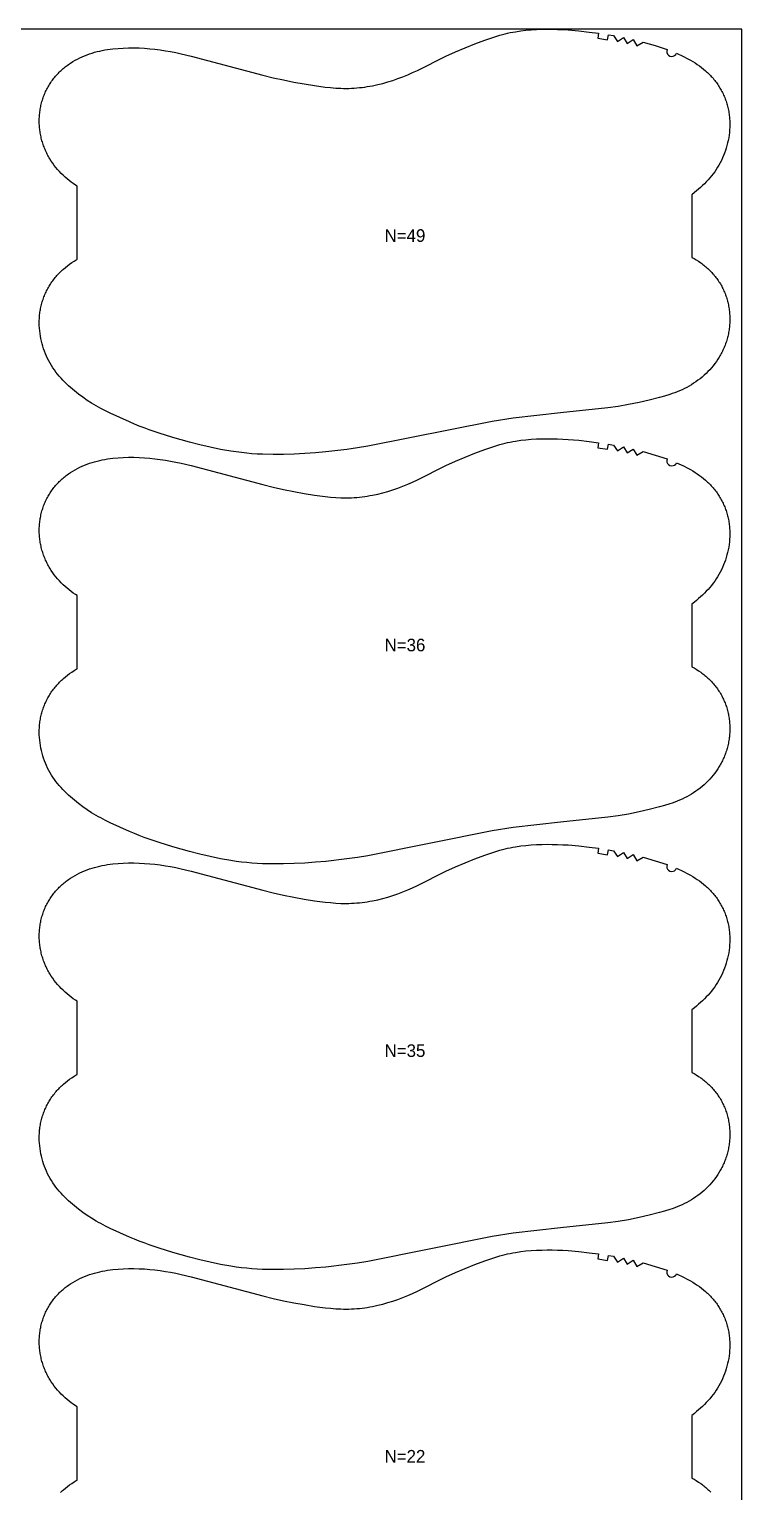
# Model space of a CAD drawing. Header units: inches. Extents: x 0 to 1960, y -78 to 1069.
# Drawn here: x 1678 to 1960, y 490 to 1069 of the extents above; entities that cross this region are included whole.
import ezdxf

# ---------------------------------------------------------------- set-up
doc = ezdxf.new("R2010")
doc.units = ezdxf.units.IN

msp = doc.modelspace()

# ---------------------------------------------------------------- linework, layer by layer
at = {"layer": '1'}
for points in [[(0, -77.8574), (1959.7864, -77.8574), (1959.7864, 1068.9969), (0, 1068.9969), (0, -77.8574)], [(1933.9397, 1059.4924), (1936.7459, 1058.19), (1938.122, 1057.4821), (1939.4776, 1056.7338), (1940.3824, 1056.2033), (1941.275, 1055.652), (1942.1533, 1055.0789), (1943.0151, 1054.4827), (1943.8585, 1053.862), (1944.6814, 1053.2158), (1945.4817, 1052.5427), (1945.8727, 1052.1957), (1946.2573, 1051.8415), (1946.6353, 1051.4801), (1947.0064, 1051.1115), (1947.3706, 1050.7359), (1947.7278, 1050.3533), (1948.0778, 1049.9641), (1948.4206, 1049.5683), (1948.7559, 1049.1661), (1949.0837, 1048.7577), (1949.4039, 1048.3431), (1949.7163, 1047.9226), (1950.0208, 1047.4963), (1950.3173, 1047.0643), (1950.6056, 1046.6269), (1950.8858, 1046.1841), (1951.1575, 1045.7361), (1951.4208, 1045.283), (1951.6754, 1044.8251), (1951.9213, 1044.3625), (1952.1585, 1043.8953), (1952.3869, 1043.4238), (1952.6063, 1042.9481), (1952.8167, 1042.4684), (1953.018, 1041.9848), (1953.2102, 1041.4976), (1953.3932, 1041.0068), (1953.5668, 1040.5128), (1953.731, 1040.0156), (1953.8858, 1039.5155), (1954.0311, 1039.0125), (1954.1667, 1038.5069), (1954.2926, 1037.9989), (1954.4088, 1037.4887), (1954.5151, 1036.9763), (1954.6116, 1036.462), (1954.6985, 1035.9459), (1954.7757, 1035.4283), (1954.8433, 1034.9093), (1954.9014, 1034.3891), (1954.9502, 1033.8678), (1954.9895, 1033.3457), (1955.0196, 1032.8229), (1955.0405, 1032.2996), (1955.055, 1031.2521), (1955.0335, 1030.2047), (1954.9766, 1029.1587), (1954.885, 1028.1155), (1954.759, 1027.0761), (1954.5994, 1026.0414), (1954.4066, 1025.0122), (1954.1811, 1023.9894), (1953.9236, 1022.974), (1953.6346, 1021.9668), (1953.3145, 1020.9686), (1952.964, 1019.9805), (1952.583, 1019.0037), (1952.1716, 1018.0396), (1951.73, 1017.0893), (1951.2581, 1016.1542), (1950.7559, 1015.2357), (1950.2235, 1014.335), (1949.661, 1013.4535), (1949.0687, 1012.5921), (1948.4482, 1011.7507), (1947.8015, 1010.9286), (1947.1304, 1010.1254), (1946.4369, 1009.3404), (1945.7229, 1008.5733), (1944.9904, 1007.8234), (1944.2412, 1007.0902), (1943.4772, 1006.3731), (1942.6991, 1005.6717), (1941.9078, 1004.9856), (1941.1041, 1004.3141), (1940.055, 1003.483), (1940.055, 978.6657), (1940.877, 978.2193), (1941.7806, 977.6888), (1942.6656, 977.128), (1943.5306, 976.537), (1943.9551, 976.2302), (1944.3741, 975.916), (1944.7873, 975.5943), (1945.1945, 975.2652), (1945.5956, 974.9287), (1945.9904, 974.5848), (1946.3786, 974.2336), (1946.7601, 973.8751), (1947.1347, 973.5092), (1947.5023, 973.1362), (1947.8626, 972.7562), (1948.2156, 972.3694), (1948.5611, 971.9758), (1948.899, 971.5756), (1949.2291, 971.1689), (1949.5512, 970.756), (1949.8652, 970.3369), (1950.1709, 969.9118), (1950.4683, 969.4808), (1950.7572, 969.0441), (1951.0373, 968.6019), (1951.3086, 968.1542), (1951.5709, 967.7011), (1951.8241, 967.243), (1952.068, 966.7798), (1952.3026, 966.3119), (1952.5278, 965.8393), (1952.7436, 965.3624), (1952.95, 964.8812), (1953.147, 964.396), (1953.3344, 963.9071), (1953.5123, 963.4146), (1953.6806, 962.9187), (1953.8393, 962.4196), (1953.9884, 961.9175), (1954.1278, 961.4127), (1954.2575, 960.9052), (1954.3774, 960.3954), (1954.4876, 959.8835), (1954.5879, 959.3696), (1954.6784, 958.8539), (1954.759, 958.3366), (1954.8299, 957.8179), (1954.891, 957.298), (1954.9424, 956.777), (1954.9841, 956.2551), (1955.0162, 955.7325), (1955.0387, 955.2093), (1955.0516, 954.6858), (1955.055, 954.1621), (1955.0489, 953.6383), (1955.0333, 953.1148), (1955.0083, 952.5915), (1954.9739, 952.0687), (1954.9301, 951.5467), (1954.877, 951.0254), (1954.8147, 950.5052), (1954.743, 949.9862), (1954.6622, 949.4686), (1954.572, 948.9525), (1954.4727, 948.4382), (1954.3641, 947.9258), (1954.2464, 947.4154), (1954.1195, 946.9074), (1953.9834, 946.4017), (1953.8382, 945.8987), (1953.6838, 945.3985), (1953.5203, 944.9012), (1953.3478, 944.4071), (1953.1661, 943.9163), (1952.9754, 943.429), (1952.7756, 942.9454), (1952.5668, 942.4656), (1952.3491, 941.9897), (1952.1227, 941.518), (1951.8878, 941.0503), (1951.6443, 940.5869), (1951.3927, 940.1279), (1951.1329, 939.6733), (1950.8651, 939.2232), (1950.3063, 938.3371), (1949.7175, 937.4703), (1949.0998, 936.6237), (1948.4547, 935.7979), (1947.7831, 934.9938), (1947.086, 934.212), (1946.3643, 933.453), (1945.6189, 932.7173), (1944.8507, 932.0057), (1944.0604, 931.3185), (1943.2489, 930.6565), (1942.4172, 930.0201), (1941.5661, 929.4099), (1940.6966, 928.8259), (1939.8099, 928.2683), (1938.9071, 927.7371), (1937.9892, 927.2323), (1937.0573, 926.7541), (1936.1125, 926.3024), (1935.1559, 925.8773), (1934.1887, 925.4785), (1933.2118, 925.1038), (1932.2266, 924.7509), (1931.2341, 924.4171), (1929.2321, 923.7972), (1927.2152, 923.2242), (1923.1607, 922.1664), (1919.0809, 921.2202), (1914.9744, 920.3908), (1910.8441, 919.6895), (1906.6947, 919.1182), (1887.9483, 917.1288), (1869.2128, 915.0388), (1860.9426, 913.6975), (1811.6347, 903.905), (1807.4989, 903.2389), (1803.3509, 902.6493), (1795.0311, 901.6596), (1790.8584, 901.2883), (1786.6788, 901.0025), (1782.4947, 900.7973), (1778.3071, 900.6736), (1774.1174, 900.64), (1769.9293, 900.7285), (1767.8373, 900.8297), (1765.7477, 900.9719), (1763.6614, 901.1561), (1761.5795, 901.3832), (1759.5025, 901.6535), (1757.4311, 901.9643), (1753.3053, 902.6934), (1749.2035, 903.5445), (1745.1241, 904.4974), (1741.0658, 905.5369), (1734.4491, 907.4251), (1729.0251, 909.1337), (1725.0522, 910.4671), (1723.0807, 911.174), (1721.1243, 911.9194), (1719.1856, 912.7085), (1717.2607, 913.5325), (1709.615, 916.9698), (1707.7277, 917.8774), (1705.867, 918.8353), (1704.9493, 919.3382), (1704.0407, 919.8575), (1702.2503, 920.9428), (1700.4955, 922.0866), (1698.7762, 923.2841), (1697.093, 924.532), (1695.4509, 925.8329), (1694.6472, 926.5044), (1693.8559, 927.1906), (1693.0778, 927.8919), (1692.3138, 928.609), (1691.5646, 929.3422), (1690.8321, 930.0921), (1690.1181, 930.8592), (1689.4246, 931.6442), (1688.7535, 932.4474), (1688.1068, 933.2695), (1687.4863, 934.1109), (1686.894, 934.9723), (1686.3315, 935.8538), (1685.7991, 936.7545), (1685.2969, 937.673), (1684.825, 938.6081), (1684.3834, 939.5584), (1683.972, 940.5225), (1683.591, 941.4993), (1683.2405, 942.4874), (1682.9204, 943.4856), (1682.6314, 944.4928), (1682.3739, 945.5082), (1682.1484, 946.531), (1681.9556, 947.5602), (1681.796, 948.595), (1681.67, 949.6343), (1681.5784, 950.6775), (1681.5215, 951.7235), (1681.5, 952.7709), (1681.5145, 953.8184), (1681.5354, 954.3417), (1681.5655, 954.8645), (1681.6048, 955.3866), (1681.6536, 955.9079), (1681.7117, 956.4281), (1681.7793, 956.9471), (1681.8565, 957.4647), (1681.9434, 957.9808), (1682.0399, 958.4951), (1682.1462, 959.0075), (1682.2624, 959.5177), (1682.3883, 960.0258), (1682.5239, 960.5313), (1682.6692, 961.0343), (1682.8239, 961.5344), (1682.9882, 962.0316), (1683.1618, 962.5256), (1683.3448, 963.0164), (1683.537, 963.5036), (1683.7383, 963.9872), (1683.9487, 964.4669), (1684.1681, 964.9426), (1684.3965, 965.4141), (1684.6336, 965.8813), (1684.8796, 966.3439), (1685.1342, 966.8018), (1685.3975, 967.2549), (1685.6692, 967.7029), (1685.9493, 968.1457), (1686.2377, 968.5831), (1686.5342, 969.0151), (1686.8387, 969.4414), (1687.1511, 969.8619), (1687.4713, 970.2765), (1687.7991, 970.685), (1688.1344, 971.0871), (1688.4772, 971.4829), (1688.8272, 971.8722), (1689.1844, 972.2547), (1689.5486, 972.6303), (1689.9197, 972.9989), (1690.2977, 973.3603), (1690.6823, 973.7145), (1691.0733, 974.0615), (1691.8736, 974.7346), (1692.6965, 975.3808), (1693.5399, 976.0015), (1694.4017, 976.5977), (1695.28, 977.1708), (1696.1725, 977.7221), (1696.5, 977.9141), (1696.5, 1006.9036), (1695.8584, 1007.3071), (1694.9889, 1007.891), (1694.1378, 1008.5013), (1693.3061, 1009.1377), (1692.4946, 1009.7997), (1691.7043, 1010.4868), (1690.9361, 1011.1985), (1690.1906, 1011.9342), (1689.469, 1012.6932), (1688.7719, 1013.475), (1688.1003, 1014.2791), (1687.4552, 1015.1049), (1686.8375, 1015.9515), (1686.2487, 1016.8183), (1685.6899, 1017.7044), (1685.4221, 1018.1545), (1685.1623, 1018.6091), (1684.9107, 1019.0681), (1684.6672, 1019.5315), (1684.4323, 1019.9992), (1684.2058, 1020.4709), (1683.9882, 1020.9468), (1683.7794, 1021.4265), (1683.5796, 1021.9102), (1683.3889, 1022.3975), (1683.2072, 1022.8883), (1683.0347, 1023.3824), (1682.8712, 1023.8796), (1682.7168, 1024.3799), (1682.5716, 1024.8829), (1682.4355, 1025.3886), (1682.3086, 1025.8966), (1682.1909, 1026.407), (1682.0823, 1026.9194), (1681.983, 1027.4337), (1681.8928, 1027.9498), (1681.812, 1028.4674), (1681.7403, 1028.9864), (1681.678, 1029.5066), (1681.6249, 1030.0279), (1681.5811, 1030.5499), (1681.5467, 1031.0727), (1681.5217, 1031.5959), (1681.5061, 1032.1195), (1681.5, 1032.6433), (1681.5034, 1033.167), (1681.5163, 1033.6905), (1681.5388, 1034.2136), (1681.5709, 1034.7363), (1681.6126, 1035.2581), (1681.664, 1035.7791), (1681.7251, 1036.2991), (1681.796, 1036.8178), (1681.8766, 1037.3351), (1681.9671, 1037.8507), (1682.0674, 1038.3647), (1682.1776, 1038.8766), (1682.2975, 1039.3864), (1682.4272, 1039.8938), (1682.5666, 1040.3987), (1682.7157, 1040.9008), (1682.8744, 1041.3999), (1683.0427, 1041.8958), (1683.2206, 1042.3883), (1683.408, 1042.8772), (1683.605, 1043.3624), (1683.8114, 1043.8435), (1684.0272, 1044.3205), (1684.2524, 1044.7931), (1684.487, 1045.261), (1684.7309, 1045.7242), (1684.9841, 1046.1823), (1685.2464, 1046.6353), (1685.5177, 1047.0831), (1685.7978, 1047.5253), (1686.0867, 1047.962), (1686.384, 1048.393), (1686.6898, 1048.8181), (1687.0038, 1049.2372), (1687.3259, 1049.6501), (1687.656, 1050.0568), (1687.9939, 1050.4569), (1688.3394, 1050.8506), (1688.6924, 1051.2374), (1689.0527, 1051.6174), (1689.4203, 1051.9904), (1689.7949, 1052.3563), (1690.1764, 1052.7148), (1690.5646, 1053.066), (1690.9594, 1053.4099), (1691.3605, 1053.7464), (1691.7677, 1054.0755), (1692.1809, 1054.3972), (1692.5999, 1054.7114), (1693.0244, 1055.0181), (1693.8894, 1055.6092), (1694.7744, 1056.17), (1695.678, 1056.7005), (1696.5985, 1057.2004), (1697.5345, 1057.6697), (1698.4848, 1058.1087), (1699.4483, 1058.518), (1700.4239, 1058.898), (1701.4103, 1059.2493), (1702.4064, 1059.5724), (1703.4111, 1059.8676), (1704.4233, 1060.1357), (1705.4419, 1060.3771), (1706.466, 1060.593), (1707.4952, 1060.7849), (1708.5287, 1060.9539), (1709.5658, 1061.1014), (1710.606, 1061.2287), (1712.6925, 1061.4279), (1714.7837, 1061.5604), (1716.8772, 1061.6293), (1718.9714, 1061.6356), (1721.0648, 1061.5809), (1723.1557, 1061.467), (1725.2433, 1061.2978), (1727.3267, 1061.0781), (1729.4051, 1060.8124), (1731.4776, 1060.5045), (1733.5432, 1060.1543), (1735.6007, 1059.7611), (1737.6489, 1059.324), (1741.7182, 1058.3316), (1770.0628, 1050.8064), (1774.1364, 1049.8281), (1778.2269, 1048.9229), (1782.334, 1048.0968), (1786.4557, 1047.3472), (1790.5906, 1046.6773), (1794.7429, 1046.122), (1796.8269, 1045.9017), (1798.9154, 1045.7323), (1801.0068, 1045.6254), (1802.0532, 1045.599), (1803.0999, 1045.5925), (1804.1466, 1045.6071), (1805.1929, 1045.6428), (1806.2386, 1045.6992), (1807.2831, 1045.7759), (1808.326, 1045.8726), (1809.367, 1045.989), (1810.4057, 1046.1246), (1811.4416, 1046.2792), (1812.4745, 1046.4523), (1813.504, 1046.6435), (1815.5527, 1047.0778), (1817.5868, 1047.5781), (1819.6052, 1048.14), (1821.6067, 1048.7601), (1823.589, 1049.4382), (1825.5497, 1050.175), (1827.4865, 1050.9709), (1829.3982, 1051.8243), (1831.2896, 1052.7233), (1842.5331, 1058.3415), (1846.3468, 1060.0748), (1850.207, 1061.703), (1854.1029, 1063.2417), (1858.0326, 1064.6945), (1860.0109, 1065.3865), (1862.0009, 1066.0423), (1864.0056, 1066.6471), (1865.0144, 1066.9256), (1866.028, 1067.1858), (1867.0467, 1067.4261), (1868.0701, 1067.6468), (1869.0977, 1067.8483), (1870.1291, 1068.0312), (1872.2011, 1068.3434), (1874.2822, 1068.5877), (1876.3689, 1068.769), (1878.4596, 1068.8933), (1880.5529, 1068.9671), (1882.6475, 1068.9969), (1884.7424, 1068.988), (1886.8365, 1068.9413), (1888.9294, 1068.8564), (1891.0201, 1068.733), (1895.1937, 1068.3766), (1899.3567, 1067.9042), (1903.0279, 1067.4159), (1902.7469, 1065.4357), (1906.661, 1064.8402), (1906.9823, 1066.8142), (1908.9545, 1066.4821), (1910.5556, 1064.1611), (1912.8864, 1065.747), (1914.4225, 1063.3845), (1916.796, 1064.9025), (1918.2578, 1062.4941), (1920.6773, 1063.9374), (1925.4681, 1062.5097), (1930.2254, 1060.9743), (1930.0962, 1060.3678), (1930.1591, 1059.7509), (1930.4079, 1059.183), (1930.8187, 1058.7185), (1931.352, 1058.4023), (1931.9566, 1058.2646), (1932.5743, 1058.3187), (1933.1457, 1058.5594), (1933.6159, 1058.9636), (1933.9397, 1059.4924)], [(1933.9397, 897.4094), (1936.7459, 896.107), (1938.122, 895.3991), (1939.4776, 894.6508), (1940.3824, 894.1203), (1941.275, 893.569), (1942.1533, 892.9959), (1943.0151, 892.3997), (1943.8585, 891.779), (1944.6814, 891.1328), (1945.4817, 890.4597), (1945.8727, 890.1127), (1946.2573, 889.7585), (1946.6353, 889.3971), (1947.0064, 889.0285), (1947.3706, 888.6529), (1947.7278, 888.2703), (1948.0778, 887.8811), (1948.4206, 887.4853), (1948.7559, 887.0831), (1949.0837, 886.6747), (1949.4039, 886.2601), (1949.7163, 885.8396), (1950.0208, 885.4133), (1950.3173, 884.9813), (1950.6056, 884.5439), (1950.8858, 884.1011), (1951.1575, 883.6531), (1951.4208, 883.2), (1951.6754, 882.7421), (1951.9213, 882.2795), (1952.1585, 881.8123), (1952.3869, 881.3408), (1952.6063, 880.8651), (1952.8167, 880.3854), (1953.018, 879.9018), (1953.2102, 879.4146), (1953.3932, 878.9238), (1953.5668, 878.4298), (1953.731, 877.9326), (1953.8858, 877.4325), (1954.0311, 876.9295), (1954.1667, 876.4239), (1954.2926, 875.9159), (1954.4088, 875.4057), (1954.5151, 874.8933), (1954.6116, 874.379), (1954.6985, 873.8629), (1954.7757, 873.3453), (1954.8433, 872.8263), (1954.9014, 872.3061), (1954.9502, 871.7848), (1954.9895, 871.2627), (1955.0196, 870.7399), (1955.0405, 870.2166), (1955.055, 869.1691), (1955.0335, 868.1217), (1954.9766, 867.0757), (1954.885, 866.0325), (1954.759, 864.9931), (1954.5994, 863.9584), (1954.4066, 862.9292), (1954.1811, 861.9064), (1953.9236, 860.891), (1953.6346, 859.8838), (1953.3145, 858.8856), (1952.964, 857.8975), (1952.583, 856.9207), (1952.1716, 855.9566), (1951.73, 855.0063), (1951.2581, 854.0712), (1950.7559, 853.1527), (1950.2235, 852.252), (1949.661, 851.3705), (1949.0687, 850.5091), (1948.4482, 849.6677), (1947.8015, 848.8456), (1947.1304, 848.0424), (1946.4369, 847.2574), (1945.7229, 846.4903), (1944.9904, 845.7404), (1944.2412, 845.0072), (1943.4772, 844.2901), (1942.6991, 843.5887), (1941.9078, 842.9026), (1941.1041, 842.2311), (1940.055, 841.4), (1940.055, 816.5827), (1940.877, 816.1363), (1941.7806, 815.6058), (1942.6656, 815.045), (1943.5306, 814.454), (1943.9551, 814.1472), (1944.3741, 813.833), (1944.7873, 813.5113), (1945.1945, 813.1822), (1945.5956, 812.8457), (1945.9904, 812.5018), (1946.3786, 812.1506), (1946.7601, 811.7921), (1947.1347, 811.4262), (1947.5023, 811.0532), (1947.8626, 810.6732), (1948.2156, 810.2864), (1948.5611, 809.8928), (1948.899, 809.4926), (1949.2291, 809.0859), (1949.5512, 808.673), (1949.8652, 808.2539), (1950.1709, 807.8288), (1950.4683, 807.3978), (1950.7572, 806.9611), (1951.0373, 806.5189), (1951.3086, 806.0712), (1951.5709, 805.6181), (1951.8241, 805.16), (1952.068, 804.6968), (1952.3026, 804.2289), (1952.5278, 803.7563), (1952.7436, 803.2794), (1952.95, 802.7982), (1953.147, 802.313), (1953.3344, 801.8241), (1953.5123, 801.3316), (1953.6806, 800.8357), (1953.8393, 800.3366), (1953.9884, 799.8345), (1954.1278, 799.3297), (1954.2575, 798.8222), (1954.3774, 798.3124), (1954.4876, 797.8005), (1954.5879, 797.2866), (1954.6784, 796.7709), (1954.759, 796.2536), (1954.8299, 795.7349), (1954.891, 795.215), (1954.9424, 794.694), (1954.9841, 794.1721), (1955.0162, 793.6495), (1955.0387, 793.1263), (1955.0516, 792.6028), (1955.055, 792.0791), (1955.0489, 791.5553), (1955.0333, 791.0318), (1955.0083, 790.5085), (1954.9739, 789.9857), (1954.9301, 789.4637), (1954.877, 788.9424), (1954.8147, 788.4222), (1954.743, 787.9032), (1954.6622, 787.3856), (1954.572, 786.8695), (1954.4727, 786.3552), (1954.3641, 785.8428), (1954.2464, 785.3324), (1954.1195, 784.8244), (1953.9834, 784.3187), (1953.8382, 783.8157), (1953.6838, 783.3155), (1953.5203, 782.8182), (1953.3478, 782.3241), (1953.1661, 781.8333), (1952.9754, 781.346), (1952.7756, 780.8624), (1952.5668, 780.3826), (1952.3491, 779.9067), (1952.1227, 779.435), (1951.8878, 778.9673), (1951.6443, 778.5039), (1951.3927, 778.0449), (1951.1329, 777.5903), (1950.8651, 777.1402), (1950.3063, 776.2541), (1949.7175, 775.3873), (1949.0998, 774.5407), (1948.4547, 773.7149), (1947.7831, 772.9108), (1947.086, 772.129), (1946.3643, 771.37), (1945.6189, 770.6343), (1944.8507, 769.9227), (1944.0604, 769.2355), (1943.2489, 768.5735), (1942.4172, 767.9371), (1941.5661, 767.3269), (1940.6966, 766.7429), (1939.8099, 766.1853), (1938.9071, 765.6541), (1937.9892, 765.1493), (1937.0573, 764.6711), (1936.1125, 764.2194), (1935.1559, 763.7943), (1934.1887, 763.3955), (1933.2118, 763.0208), (1932.2266, 762.6679), (1931.2341, 762.3341), (1929.2321, 761.7142), (1927.2152, 761.1412), (1923.1607, 760.0834), (1919.0809, 759.1372), (1914.9744, 758.3078), (1910.8441, 757.6065), (1906.6947, 757.0352), (1887.9483, 755.0458), (1869.2128, 752.9558), (1860.9426, 751.6145), (1811.6347, 741.822), (1807.4989, 741.1559), (1803.3509, 740.5663), (1795.0311, 739.5766), (1790.8584, 739.2053), (1786.6788, 738.9195), (1782.4947, 738.7143), (1778.3071, 738.5906), (1774.1174, 738.557), (1769.9293, 738.6455), (1767.8373, 738.7467), (1765.7477, 738.8889), (1763.6614, 739.0731), (1761.5795, 739.3002), (1759.5025, 739.5705), (1757.4311, 739.8813), (1753.3053, 740.6104), (1749.2035, 741.4615), (1745.1241, 742.4144), (1741.0658, 743.4539), (1734.4491, 745.3421), (1729.0251, 747.0507), (1725.0522, 748.3841), (1723.0807, 749.091), (1721.1243, 749.8364), (1719.1856, 750.6255), (1717.2607, 751.4495), (1709.615, 754.8868), (1707.7277, 755.7944), (1705.867, 756.7523), (1704.9493, 757.2552), (1704.0407, 757.7745), (1702.2503, 758.8598), (1700.4955, 760.0036), (1698.7762, 761.2011), (1697.093, 762.449), (1695.4509, 763.7499), (1694.6472, 764.4214), (1693.8559, 765.1076), (1693.0778, 765.8089), (1692.3138, 766.526), (1691.5646, 767.2592), (1690.8321, 768.0091), (1690.1181, 768.7762), (1689.4246, 769.5612), (1688.7535, 770.3644), (1688.1068, 771.1865), (1687.4863, 772.0279), (1686.894, 772.8893), (1686.3315, 773.7708), (1685.7991, 774.6715), (1685.2969, 775.59), (1684.825, 776.5251), (1684.3834, 777.4754), (1683.972, 778.4395), (1683.591, 779.4163), (1683.2405, 780.4044), (1682.9204, 781.4026), (1682.6314, 782.4098), (1682.3739, 783.4252), (1682.1484, 784.448), (1681.9556, 785.4772), (1681.796, 786.512), (1681.67, 787.5513), (1681.5784, 788.5945), (1681.5215, 789.6405), (1681.5, 790.6879), (1681.5145, 791.7354), (1681.5354, 792.2587), (1681.5655, 792.7815), (1681.6048, 793.3036), (1681.6536, 793.8249), (1681.7117, 794.3451), (1681.7793, 794.8641), (1681.8565, 795.3817), (1681.9434, 795.8978), (1682.0399, 796.4121), (1682.1462, 796.9245), (1682.2624, 797.4347), (1682.3883, 797.9428), (1682.5239, 798.4483), (1682.6692, 798.9513), (1682.8239, 799.4514), (1682.9882, 799.9486), (1683.1618, 800.4426), (1683.3448, 800.9334), (1683.537, 801.4206), (1683.7383, 801.9042), (1683.9487, 802.3839), (1684.1681, 802.8596), (1684.3965, 803.3311), (1684.6336, 803.7983), (1684.8796, 804.2609), (1685.1342, 804.7188), (1685.3975, 805.1719), (1685.6692, 805.6199), (1685.9493, 806.0627), (1686.2377, 806.5001), (1686.5342, 806.9321), (1686.8387, 807.3584), (1687.1511, 807.7789), (1687.4713, 808.1935), (1687.7991, 808.602), (1688.1344, 809.0041), (1688.4772, 809.3999), (1688.8272, 809.7892), (1689.1844, 810.1717), (1689.5486, 810.5473), (1689.9197, 810.9159), (1690.2977, 811.2773), (1690.6823, 811.6315), (1691.0733, 811.9785), (1691.8736, 812.6516), (1692.6965, 813.2978), (1693.5399, 813.9185), (1694.4017, 814.5147), (1695.28, 815.0878), (1696.1725, 815.6391), (1696.5, 815.8311), (1696.5, 844.8206), (1695.8584, 845.2241), (1694.9889, 845.808), (1694.1378, 846.4183), (1693.3061, 847.0547), (1692.4946, 847.7167), (1691.7043, 848.4038), (1690.9361, 849.1155), (1690.1906, 849.8512), (1689.469, 850.6102), (1688.7719, 851.392), (1688.1003, 852.1961), (1687.4552, 853.0219), (1686.8375, 853.8685), (1686.2487, 854.7353), (1685.6899, 855.6214), (1685.4221, 856.0715), (1685.1623, 856.5261), (1684.9107, 856.9851), (1684.6672, 857.4485), (1684.4323, 857.9162), (1684.2058, 858.3879), (1683.9882, 858.8638), (1683.7794, 859.3435), (1683.5796, 859.8272), (1683.3889, 860.3145), (1683.2072, 860.8053), (1683.0347, 861.2994), (1682.8712, 861.7966), (1682.7168, 862.2969), (1682.5716, 862.7999), (1682.4355, 863.3056), (1682.3086, 863.8136), (1682.1909, 864.324), (1682.0823, 864.8364), (1681.983, 865.3507), (1681.8928, 865.8668), (1681.812, 866.3844), (1681.7403, 866.9034), (1681.678, 867.4236), (1681.6249, 867.9449), (1681.5811, 868.4669), (1681.5467, 868.9897), (1681.5217, 869.5129), (1681.5061, 870.0365), (1681.5, 870.5603), (1681.5034, 871.084), (1681.5163, 871.6075), (1681.5388, 872.1306), (1681.5709, 872.6533), (1681.6126, 873.1751), (1681.664, 873.6961), (1681.7251, 874.2161), (1681.796, 874.7348), (1681.8766, 875.2521), (1681.9671, 875.7677), (1682.0674, 876.2817), (1682.1776, 876.7936), (1682.2975, 877.3034), (1682.4272, 877.8108), (1682.5666, 878.3157), (1682.7157, 878.8178), (1682.8744, 879.3169), (1683.0427, 879.8128), (1683.2206, 880.3053), (1683.408, 880.7942), (1683.605, 881.2794), (1683.8114, 881.7605), (1684.0272, 882.2375), (1684.2524, 882.7101), (1684.487, 883.178), (1684.7309, 883.6412), (1684.9841, 884.0993), (1685.2464, 884.5523), (1685.5177, 885.0001), (1685.7978, 885.4423), (1686.0867, 885.879), (1686.384, 886.31), (1686.6898, 886.7351), (1687.0038, 887.1542), (1687.3259, 887.5671), (1687.656, 887.9738), (1687.9939, 888.3739), (1688.3394, 888.7676), (1688.6924, 889.1544), (1689.0527, 889.5344), (1689.4203, 889.9074), (1689.7949, 890.2733), (1690.1764, 890.6318), (1690.5646, 890.983), (1690.9594, 891.3269), (1691.3605, 891.6634), (1691.7677, 891.9925), (1692.1809, 892.3142), (1692.5999, 892.6284), (1693.0244, 892.9351), (1693.8894, 893.5262), (1694.7744, 894.087), (1695.678, 894.6175), (1696.5985, 895.1174), (1697.5345, 895.5867), (1698.4848, 896.0257), (1699.4483, 896.435), (1700.4239, 896.815), (1701.4103, 897.1663), (1702.4064, 897.4894), (1703.4111, 897.7846), (1704.4233, 898.0527), (1705.4419, 898.2941), (1706.466, 898.51), (1707.4952, 898.7019), (1708.5287, 898.8709), (1709.5658, 899.0184), (1710.606, 899.1457), (1712.6925, 899.3449), (1714.7837, 899.4774), (1716.8772, 899.5463), (1718.9714, 899.5526), (1721.0648, 899.4979), (1723.1557, 899.384), (1725.2433, 899.2148), (1727.3267, 898.9951), (1729.4051, 898.7294), (1731.4776, 898.4215), (1733.5432, 898.0713), (1735.6007, 897.6781), (1737.6489, 897.241), (1741.7182, 896.2486), (1770.0628, 888.7234), (1774.1364, 887.7451), (1778.2269, 886.8399), (1782.334, 886.0138), (1786.4557, 885.2642), (1790.5906, 884.5943), (1794.7429, 884.039), (1796.8269, 883.8187), (1798.9154, 883.6493), (1801.0068, 883.5424), (1802.0532, 883.516), (1803.0999, 883.5095), (1804.1466, 883.5241), (1805.1929, 883.5598), (1806.2386, 883.6162), (1807.2831, 883.6929), (1808.326, 883.7896), (1809.367, 883.906), (1810.4057, 884.0416), (1811.4416, 884.1962), (1812.4745, 884.3693), (1813.504, 884.5605), (1815.5527, 884.9948), (1817.5868, 885.4951), (1819.6052, 886.057), (1821.6067, 886.6771), (1823.589, 887.3552), (1825.5497, 888.092), (1827.4865, 888.8879), (1829.3982, 889.7413), (1831.2896, 890.6403), (1842.5331, 896.2585), (1846.3468, 897.9918), (1850.207, 899.62), (1854.1029, 901.1587), (1858.0326, 902.6115), (1860.0109, 903.3035), (1862.0009, 903.9593), (1864.0056, 904.5641), (1865.0144, 904.8426), (1866.028, 905.1028), (1867.0467, 905.3431), (1868.0701, 905.5638), (1869.0977, 905.7653), (1870.1291, 905.9482), (1872.2011, 906.2604), (1874.2822, 906.5047), (1876.3689, 906.686), (1878.4596, 906.8103), (1880.5529, 906.8841), (1882.6475, 906.9139), (1884.7424, 906.905), (1886.8365, 906.8583), (1888.9294, 906.7734), (1891.0201, 906.65), (1895.1937, 906.2936), (1899.3567, 905.8212), (1903.0279, 905.3329), (1902.7469, 903.3527), (1906.661, 902.7572), (1906.9823, 904.7312), (1908.9545, 904.3991), (1910.5556, 902.0781), (1912.8864, 903.664), (1914.4225, 901.3015), (1916.796, 902.8195), (1918.2578, 900.4111), (1920.6773, 901.8544), (1925.4681, 900.4267), (1930.2254, 898.8913), (1930.0962, 898.2848), (1930.1591, 897.6679), (1930.4079, 897.1), (1930.8187, 896.6355), (1931.352, 896.3193), (1931.9566, 896.1816), (1932.5743, 896.2357), (1933.1457, 896.4764), (1933.6159, 896.8806), (1933.9397, 897.4094)], [(1933.9397, 736.8264), (1936.7459, 735.524), (1938.122, 734.8161), (1939.4776, 734.0678), (1940.3824, 733.5373), (1941.275, 732.986), (1942.1533, 732.4129), (1943.0151, 731.8167), (1943.8585, 731.196), (1944.6814, 730.5498), (1945.4817, 729.8767), (1945.8727, 729.5297), (1946.2573, 729.1755), (1946.6353, 728.8141), (1947.0064, 728.4455), (1947.3706, 728.0699), (1947.7278, 727.6873), (1948.0778, 727.2981), (1948.4206, 726.9023), (1948.7559, 726.5001), (1949.0837, 726.0917), (1949.4039, 725.6771), (1949.7163, 725.2566), (1950.0208, 724.8303), (1950.3173, 724.3983), (1950.6056, 723.9609), (1950.8858, 723.5181), (1951.1575, 723.0701), (1951.4208, 722.617), (1951.6754, 722.1591), (1951.9213, 721.6965), (1952.1585, 721.2293), (1952.3869, 720.7578), (1952.6063, 720.2821), (1952.8167, 719.8024), (1953.018, 719.3188), (1953.2102, 718.8316), (1953.3932, 718.3408), (1953.5668, 717.8468), (1953.731, 717.3496), (1953.8858, 716.8495), (1954.0311, 716.3465), (1954.1667, 715.8409), (1954.2926, 715.3329), (1954.4088, 714.8227), (1954.5151, 714.3103), (1954.6116, 713.796), (1954.6985, 713.2799), (1954.7757, 712.7623), (1954.8433, 712.2433), (1954.9014, 711.7231), (1954.9502, 711.2018), (1954.9895, 710.6797), (1955.0196, 710.1569), (1955.0405, 709.6336), (1955.055, 708.5861), (1955.0335, 707.5387), (1954.9766, 706.4927), (1954.885, 705.4495), (1954.759, 704.4101), (1954.5994, 703.3754), (1954.4066, 702.3462), (1954.1811, 701.3234), (1953.9236, 700.308), (1953.6346, 699.3008), (1953.3145, 698.3026), (1952.964, 697.3145), (1952.583, 696.3377), (1952.1716, 695.3736), (1951.73, 694.4233), (1951.2581, 693.4882), (1950.7559, 692.5697), (1950.2235, 691.669), (1949.661, 690.7875), (1949.0687, 689.9261), (1948.4482, 689.0847), (1947.8015, 688.2626), (1947.1304, 687.4594), (1946.4369, 686.6744), (1945.7229, 685.9073), (1944.9904, 685.1574), (1944.2412, 684.4242), (1943.4772, 683.7071), (1942.6991, 683.0057), (1941.9078, 682.3196), (1941.1041, 681.6481), (1940.055, 680.817), (1940.055, 655.9997), (1940.877, 655.5533), (1941.7806, 655.0228), (1942.6656, 654.462), (1943.5306, 653.871), (1943.9551, 653.5642), (1944.3741, 653.25), (1944.7873, 652.9283), (1945.1945, 652.5992), (1945.5956, 652.2627), (1945.9904, 651.9188), (1946.3786, 651.5676), (1946.7601, 651.2091), (1947.1347, 650.8432), (1947.5023, 650.4702), (1947.8626, 650.0902), (1948.2156, 649.7034), (1948.5611, 649.3098), (1948.899, 648.9096), (1949.2291, 648.5029), (1949.5512, 648.09), (1949.8652, 647.6709), (1950.1709, 647.2458), (1950.4683, 646.8148), (1950.7572, 646.3781), (1951.0373, 645.9359), (1951.3086, 645.4882), (1951.5709, 645.0351), (1951.8241, 644.577), (1952.068, 644.1138), (1952.3026, 643.6459), (1952.5278, 643.1733), (1952.7436, 642.6964), (1952.95, 642.2152), (1953.147, 641.73), (1953.3344, 641.2411), (1953.5123, 640.7486), (1953.6806, 640.2527), (1953.8393, 639.7536), (1953.9884, 639.2515), (1954.1278, 638.7467), (1954.2575, 638.2392), (1954.3774, 637.7294), (1954.4876, 637.2175), (1954.5879, 636.7036), (1954.6784, 636.1879), (1954.759, 635.6706), (1954.8299, 635.1519), (1954.891, 634.632), (1954.9424, 634.111), (1954.9841, 633.5891), (1955.0162, 633.0665), (1955.0387, 632.5433), (1955.0516, 632.0198), (1955.055, 631.4961), (1955.0489, 630.9723), (1955.0333, 630.4488), (1955.0083, 629.9255), (1954.9739, 629.4027), (1954.9301, 628.8807), (1954.877, 628.3594), (1954.8147, 627.8392), (1954.743, 627.3202), (1954.6622, 626.8026), (1954.572, 626.2865), (1954.4727, 625.7722), (1954.3641, 625.2598), (1954.2464, 624.7494), (1954.1195, 624.2414), (1953.9834, 623.7357), (1953.8382, 623.2327), (1953.6838, 622.7325), (1953.5203, 622.2352), (1953.3478, 621.7411), (1953.1661, 621.2503), (1952.9754, 620.763), (1952.7756, 620.2794), (1952.5668, 619.7996), (1952.3491, 619.3237), (1952.1227, 618.852), (1951.8878, 618.3843), (1951.6443, 617.9209), (1951.3927, 617.4619), (1951.1329, 617.0073), (1950.8651, 616.5572), (1950.3063, 615.6711), (1949.7175, 614.8043), (1949.0998, 613.9577), (1948.4547, 613.1319), (1947.7831, 612.3278), (1947.086, 611.546), (1946.3643, 610.787), (1945.6189, 610.0513), (1944.8507, 609.3397), (1944.0604, 608.6525), (1943.2489, 607.9905), (1942.4172, 607.3541), (1941.5661, 606.7439), (1940.6966, 606.1599), (1939.8099, 605.6023), (1938.9071, 605.0711), (1937.9892, 604.5663), (1937.0573, 604.0881), (1936.1125, 603.6364), (1935.1559, 603.2113), (1934.1887, 602.8125), (1933.2118, 602.4378), (1932.2266, 602.0849), (1931.2341, 601.7511), (1929.2321, 601.1312), (1927.2152, 600.5582), (1923.1607, 599.5004), (1919.0809, 598.5542), (1914.9744, 597.7248), (1910.8441, 597.0235), (1906.6947, 596.4522), (1887.9483, 594.4628), (1869.2128, 592.3728), (1860.9426, 591.0315), (1811.6347, 581.239), (1807.4989, 580.5729), (1803.3509, 579.9833), (1795.0311, 578.9936), (1790.8584, 578.6223), (1786.6788, 578.3365), (1782.4947, 578.1313), (1778.3071, 578.0076), (1774.1174, 577.974), (1769.9293, 578.0625), (1767.8373, 578.1637), (1765.7477, 578.3059), (1763.6614, 578.4901), (1761.5795, 578.7172), (1759.5025, 578.9875), (1757.4311, 579.2983), (1753.3053, 580.0274), (1749.2035, 580.8785), (1745.1241, 581.8314), (1741.0658, 582.8709), (1734.4491, 584.7591), (1729.0251, 586.4677), (1725.0522, 587.8011), (1723.0807, 588.508), (1721.1243, 589.2534), (1719.1856, 590.0425), (1717.2607, 590.8665), (1709.615, 594.3038), (1707.7277, 595.2114), (1705.867, 596.1693), (1704.9493, 596.6722), (1704.0407, 597.1915), (1702.2503, 598.2768), (1700.4955, 599.4206), (1698.7762, 600.6181), (1697.093, 601.866), (1695.4509, 603.1669), (1694.6472, 603.8384), (1693.8559, 604.5246), (1693.0778, 605.2259), (1692.3138, 605.943), (1691.5646, 606.6762), (1690.8321, 607.4261), (1690.1181, 608.1932), (1689.4246, 608.9782), (1688.7535, 609.7814), (1688.1068, 610.6035), (1687.4863, 611.4449), (1686.894, 612.3063), (1686.3315, 613.1878), (1685.7991, 614.0885), (1685.2969, 615.007), (1684.825, 615.9421), (1684.3834, 616.8924), (1683.972, 617.8565), (1683.591, 618.8333), (1683.2405, 619.8214), (1682.9204, 620.8196), (1682.6314, 621.8268), (1682.3739, 622.8422), (1682.1484, 623.865), (1681.9556, 624.8942), (1681.796, 625.929), (1681.67, 626.9683), (1681.5784, 628.0115), (1681.5215, 629.0575), (1681.5, 630.1049), (1681.5145, 631.1524), (1681.5354, 631.6757), (1681.5655, 632.1985), (1681.6048, 632.7206), (1681.6536, 633.2419), (1681.7117, 633.7621), (1681.7793, 634.2811), (1681.8565, 634.7987), (1681.9434, 635.3148), (1682.0399, 635.8291), (1682.1462, 636.3415), (1682.2624, 636.8517), (1682.3883, 637.3598), (1682.5239, 637.8653), (1682.6692, 638.3683), (1682.8239, 638.8684), (1682.9882, 639.3656), (1683.1618, 639.8596), (1683.3448, 640.3504), (1683.537, 640.8376), (1683.7383, 641.3212), (1683.9487, 641.8009), (1684.1681, 642.2766), (1684.3965, 642.7481), (1684.6336, 643.2153), (1684.8796, 643.6779), (1685.1342, 644.1358), (1685.3975, 644.5889), (1685.6692, 645.0369), (1685.9493, 645.4797), (1686.2377, 645.9171), (1686.5342, 646.3491), (1686.8387, 646.7754), (1687.1511, 647.1959), (1687.4713, 647.6105), (1687.7991, 648.019), (1688.1344, 648.4211), (1688.4772, 648.8169), (1688.8272, 649.2062), (1689.1844, 649.5887), (1689.5486, 649.9643), (1689.9197, 650.3329), (1690.2977, 650.6943), (1690.6823, 651.0485), (1691.0733, 651.3955), (1691.8736, 652.0686), (1692.6965, 652.7148), (1693.5399, 653.3355), (1694.4017, 653.9317), (1695.28, 654.5048), (1696.1725, 655.0561), (1696.5, 655.2481), (1696.5, 684.2376), (1695.8584, 684.6411), (1694.9889, 685.225), (1694.1378, 685.8353), (1693.3061, 686.4717), (1692.4946, 687.1337), (1691.7043, 687.8208), (1690.9361, 688.5325), (1690.1906, 689.2682), (1689.469, 690.0272), (1688.7719, 690.809), (1688.1003, 691.6131), (1687.4552, 692.4389), (1686.8375, 693.2855), (1686.2487, 694.1523), (1685.6899, 695.0384), (1685.4221, 695.4885), (1685.1623, 695.9431), (1684.9107, 696.4021), (1684.6672, 696.8655), (1684.4323, 697.3332), (1684.2058, 697.8049), (1683.9882, 698.2808), (1683.7794, 698.7605), (1683.5796, 699.2442), (1683.3889, 699.7315), (1683.2072, 700.2223), (1683.0347, 700.7164), (1682.8712, 701.2136), (1682.7168, 701.7139), (1682.5716, 702.2169), (1682.4355, 702.7226), (1682.3086, 703.2306), (1682.1909, 703.741), (1682.0823, 704.2534), (1681.983, 704.7677), (1681.8928, 705.2838), (1681.812, 705.8014), (1681.7403, 706.3204), (1681.678, 706.8406), (1681.6249, 707.3619), (1681.5811, 707.8839), (1681.5467, 708.4067), (1681.5217, 708.9299), (1681.5061, 709.4535), (1681.5, 709.9773), (1681.5034, 710.501), (1681.5163, 711.0245), (1681.5388, 711.5476), (1681.5709, 712.0703), (1681.6126, 712.5921), (1681.664, 713.1131), (1681.7251, 713.6331), (1681.796, 714.1518), (1681.8766, 714.6691), (1681.9671, 715.1847), (1682.0674, 715.6987), (1682.1776, 716.2106), (1682.2975, 716.7204), (1682.4272, 717.2278), (1682.5666, 717.7327), (1682.7157, 718.2348), (1682.8744, 718.7339), (1683.0427, 719.2298), (1683.2206, 719.7223), (1683.408, 720.2112), (1683.605, 720.6964), (1683.8114, 721.1775), (1684.0272, 721.6545), (1684.2524, 722.1271), (1684.487, 722.595), (1684.7309, 723.0582), (1684.9841, 723.5163), (1685.2464, 723.9693), (1685.5177, 724.4171), (1685.7978, 724.8593), (1686.0867, 725.296), (1686.384, 725.727), (1686.6898, 726.1521), (1687.0038, 726.5712), (1687.3259, 726.9841), (1687.656, 727.3908), (1687.9939, 727.7909), (1688.3394, 728.1846), (1688.6924, 728.5714), (1689.0527, 728.9514), (1689.4203, 729.3244), (1689.7949, 729.6903), (1690.1764, 730.0488), (1690.5646, 730.4), (1690.9594, 730.7439), (1691.3605, 731.0804), (1691.7677, 731.4095), (1692.1809, 731.7312), (1692.5999, 732.0454), (1693.0244, 732.3521), (1693.8894, 732.9432), (1694.7744, 733.504), (1695.678, 734.0345), (1696.5985, 734.5344), (1697.5345, 735.0037), (1698.4848, 735.4427), (1699.4483, 735.852), (1700.4239, 736.232), (1701.4103, 736.5833), (1702.4064, 736.9064), (1703.4111, 737.2016), (1704.4233, 737.4697), (1705.4419, 737.7111), (1706.466, 737.927), (1707.4952, 738.1189), (1708.5287, 738.2879), (1709.5658, 738.4354), (1710.606, 738.5627), (1712.6925, 738.7619), (1714.7837, 738.8944), (1716.8772, 738.9633), (1718.9714, 738.9696), (1721.0648, 738.9149), (1723.1557, 738.801), (1725.2433, 738.6318), (1727.3267, 738.4121), (1729.4051, 738.1464), (1731.4776, 737.8385), (1733.5432, 737.4883), (1735.6007, 737.0951), (1737.6489, 736.658), (1741.7182, 735.6656), (1770.0628, 728.1404), (1774.1364, 727.1621), (1778.2269, 726.2569), (1782.334, 725.4308), (1786.4557, 724.6812), (1790.5906, 724.0113), (1794.7429, 723.456), (1796.8269, 723.2357), (1798.9154, 723.0663), (1801.0068, 722.9594), (1802.0532, 722.933), (1803.0999, 722.9265), (1804.1466, 722.9411), (1805.1929, 722.9768), (1806.2386, 723.0332), (1807.2831, 723.1099), (1808.326, 723.2066), (1809.367, 723.323), (1810.4057, 723.4586), (1811.4416, 723.6132), (1812.4745, 723.7863), (1813.504, 723.9775), (1815.5527, 724.4118), (1817.5868, 724.9121), (1819.6052, 725.474), (1821.6067, 726.0941), (1823.589, 726.7722), (1825.5497, 727.509), (1827.4865, 728.3049), (1829.3982, 729.1583), (1831.2896, 730.0573), (1842.5331, 735.6755), (1846.3468, 737.4088), (1850.207, 739.037), (1854.1029, 740.5757), (1858.0326, 742.0285), (1860.0109, 742.7205), (1862.0009, 743.3763), (1864.0056, 743.9811), (1865.0144, 744.2596), (1866.028, 744.5198), (1867.0467, 744.7601), (1868.0701, 744.9808), (1869.0977, 745.1823), (1870.1291, 745.3652), (1872.2011, 745.6774), (1874.2822, 745.9217), (1876.3689, 746.103), (1878.4596, 746.2273), (1880.5529, 746.3011), (1882.6475, 746.3309), (1884.7424, 746.322), (1886.8365, 746.2753), (1888.9294, 746.1904), (1891.0201, 746.067), (1895.1937, 745.7106), (1899.3567, 745.2382), (1903.0279, 744.7499), (1902.7469, 742.7697), (1906.661, 742.1742), (1906.9823, 744.1482), (1908.9545, 743.8161), (1910.5556, 741.4951), (1912.8864, 743.081), (1914.4225, 740.7185), (1916.796, 742.2365), (1918.2578, 739.8281), (1920.6773, 741.2714), (1925.4681, 739.8437), (1930.2254, 738.3083), (1930.0962, 737.7018), (1930.1591, 737.0849), (1930.4079, 736.517), (1930.8187, 736.0525), (1931.352, 735.7363), (1931.9566, 735.5986), (1932.5743, 735.6527), (1933.1457, 735.8934), (1933.6159, 736.2976), (1933.9397, 736.8264)]]:
    msp.add_lwpolyline(points, close=True, dxfattribs=at)
msp.add_lwpolyline([(1689.9197, 489.7499), (1690.2977, 490.1113), (1690.6823, 490.4655), (1691.0733, 490.8125), (1691.8736, 491.4856), (1692.6965, 492.1318), (1693.5399, 492.7525), (1694.4017, 493.3487), (1695.28, 493.9218), (1696.1725, 494.4731), (1696.5, 494.6651), (1696.5, 523.6546), (1695.8584, 524.0581), (1694.9889, 524.642), (1694.1378, 525.2523), (1693.3061, 525.8887), (1692.4946, 526.5507), (1691.7043, 527.2378), (1690.9361, 527.9495), (1690.1906, 528.6852), (1689.469, 529.4442), (1688.7719, 530.226), (1688.1003, 531.0301), (1687.4552, 531.8559), (1686.8375, 532.7025), (1686.2487, 533.5693), (1685.6899, 534.4554), (1685.4221, 534.9055), (1685.1623, 535.3601), (1684.9107, 535.8191), (1684.6672, 536.2825), (1684.4323, 536.7502), (1684.2058, 537.2219), (1683.9882, 537.6978), (1683.7794, 538.1775), (1683.5796, 538.6612), (1683.3889, 539.1485), (1683.2072, 539.6393), (1683.0347, 540.1334), (1682.8712, 540.6306), (1682.7168, 541.1309), (1682.5716, 541.6339), (1682.4355, 542.1396), (1682.3086, 542.6476), (1682.1909, 543.158), (1682.0823, 543.6704), (1681.983, 544.1847), (1681.8928, 544.7008), (1681.812, 545.2184), (1681.7403, 545.7374), (1681.678, 546.2576), (1681.6249, 546.7789), (1681.5811, 547.3009), (1681.5467, 547.8237), (1681.5217, 548.3469), (1681.5061, 548.8705), (1681.5, 549.3943), (1681.5034, 549.918), (1681.5163, 550.4415), (1681.5388, 550.9646), (1681.5709, 551.4873), (1681.6126, 552.0091), (1681.664, 552.5301), (1681.7251, 553.0501), (1681.796, 553.5688), (1681.8766, 554.0861), (1681.9671, 554.6017), (1682.0674, 555.1157), (1682.1776, 555.6276), (1682.2975, 556.1374), (1682.4272, 556.6448), (1682.5666, 557.1497), (1682.7157, 557.6518), (1682.8744, 558.1509), (1683.0427, 558.6468), (1683.2206, 559.1393), (1683.408, 559.6282), (1683.605, 560.1134), (1683.8114, 560.5945), (1684.0272, 561.0715), (1684.2524, 561.5441), (1684.487, 562.012), (1684.7309, 562.4752), (1684.9841, 562.9333), (1685.2464, 563.3863), (1685.5177, 563.8341), (1685.7978, 564.2763), (1686.0867, 564.713), (1686.384, 565.144), (1686.6898, 565.5691), (1687.0038, 565.9882), (1687.3259, 566.4011), (1687.656, 566.8078), (1687.9939, 567.2079), (1688.3394, 567.6016), (1688.6924, 567.9884), (1689.0527, 568.3684), (1689.4203, 568.7414), (1689.7949, 569.1073), (1690.1764, 569.4658), (1690.5646, 569.817), (1690.9594, 570.1609), (1691.3605, 570.4974), (1691.7677, 570.8265), (1692.1809, 571.1482), (1692.5999, 571.4624), (1693.0244, 571.7691), (1693.8894, 572.3602), (1694.7744, 572.921), (1695.678, 573.4515), (1696.5985, 573.9514), (1697.5345, 574.4207), (1698.4848, 574.8597), (1699.4483, 575.269), (1700.4239, 575.649), (1701.4103, 576.0003), (1702.4064, 576.3234), (1703.4111, 576.6186), (1704.4233, 576.8867), (1705.4419, 577.1281), (1706.466, 577.344), (1707.4952, 577.5359), (1708.5287, 577.7049), (1709.5658, 577.8524), (1710.606, 577.9797), (1712.6925, 578.1789), (1714.7837, 578.3114), (1716.8772, 578.3803), (1718.9714, 578.3866), (1721.0648, 578.3319), (1723.1557, 578.218), (1725.2433, 578.0488), (1727.3267, 577.8291), (1729.4051, 577.5634), (1731.4776, 577.2555), (1733.5432, 576.9053), (1735.6007, 576.5121), (1737.6489, 576.075), (1741.7182, 575.0826), (1770.0628, 567.5574), (1774.1364, 566.5791), (1778.2269, 565.6739), (1782.334, 564.8478), (1786.4557, 564.0982), (1790.5906, 563.4283), (1794.7429, 562.873), (1796.8269, 562.6527), (1798.9154, 562.4833), (1801.0068, 562.3764), (1802.0532, 562.35), (1803.0999, 562.3435), (1804.1466, 562.3581), (1805.1929, 562.3938), (1806.2386, 562.4502), (1807.2831, 562.5269), (1808.326, 562.6236), (1809.367, 562.74), (1810.4057, 562.8756), (1811.4416, 563.0302), (1812.4745, 563.2033), (1813.504, 563.3945), (1815.5527, 563.8288), (1817.5868, 564.3291), (1819.6052, 564.891), (1821.6067, 565.5111), (1823.589, 566.1892), (1825.5497, 566.926), (1827.4865, 567.7219), (1829.3982, 568.5753), (1831.2896, 569.4743), (1842.5331, 575.0925), (1846.3468, 576.8258), (1850.207, 578.454), (1854.1029, 579.9927), (1858.0326, 581.4455), (1860.0109, 582.1375), (1862.0009, 582.7933), (1864.0056, 583.3981), (1865.0144, 583.6766), (1866.028, 583.9368), (1867.0467, 584.1771), (1868.0701, 584.3978), (1869.0977, 584.5993), (1870.1291, 584.7822), (1872.2011, 585.0944), (1874.2822, 585.3387), (1876.3689, 585.52), (1878.4596, 585.6443), (1880.5529, 585.7181), (1882.6475, 585.7479), (1884.7424, 585.739), (1886.8365, 585.6923), (1888.9294, 585.6074), (1891.0201, 585.484), (1895.1937, 585.1276), (1899.3567, 584.6552), (1903.0279, 584.1669), (1902.7469, 582.1867), (1906.661, 581.5912), (1906.9823, 583.5652), (1908.9545, 583.2331), (1910.5556, 580.9121), (1912.8864, 582.498), (1914.4225, 580.1355), (1916.796, 581.6535), (1918.2578, 579.2451), (1920.6773, 580.6884), (1925.4681, 579.2607), (1930.2254, 577.7253), (1930.0962, 577.1188), (1930.1591, 576.5019), (1930.4079, 575.934), (1930.8187, 575.4695), (1931.352, 575.1533), (1931.9566, 575.0156), (1932.5743, 575.0697), (1933.1457, 575.3104), (1933.6159, 575.7146), (1933.9397, 576.2434), (1933.9397, 576.2434), (1936.7459, 574.941), (1938.122, 574.2331), (1939.4776, 573.4848), (1940.3824, 572.9543), (1941.275, 572.403), (1942.1533, 571.8299), (1943.0151, 571.2337), (1943.8585, 570.613), (1944.6814, 569.9668), (1945.4817, 569.2937), (1945.8727, 568.9467), (1946.2573, 568.5925), (1946.6353, 568.2311), (1947.0064, 567.8625), (1947.3706, 567.4869), (1947.7278, 567.1043), (1948.0778, 566.7151), (1948.4206, 566.3193), (1948.7559, 565.9171), (1949.0837, 565.5087), (1949.4039, 565.0941), (1949.7163, 564.6736), (1950.0208, 564.2473), (1950.3173, 563.8153), (1950.6056, 563.3779), (1950.8858, 562.9351), (1951.1575, 562.4871), (1951.4208, 562.034), (1951.6754, 561.5761), (1951.9213, 561.1135), (1952.1585, 560.6463), (1952.3869, 560.1748), (1952.6063, 559.6991), (1952.8167, 559.2194), (1953.018, 558.7358), (1953.2102, 558.2486), (1953.3932, 557.7578), (1953.5668, 557.2638), (1953.731, 556.7666), (1953.8858, 556.2665), (1954.0311, 555.7635), (1954.1667, 555.2579), (1954.2926, 554.7499), (1954.4088, 554.2397), (1954.5151, 553.7273), (1954.6116, 553.213), (1954.6985, 552.6969), (1954.7757, 552.1793), (1954.8433, 551.6603), (1954.9014, 551.1401), (1954.9502, 550.6188), (1954.9895, 550.0967), (1955.0196, 549.5739), (1955.0405, 549.0506), (1955.055, 548.0031), (1955.0335, 546.9557), (1954.9766, 545.9097), (1954.885, 544.8665), (1954.759, 543.8271), (1954.5994, 542.7924), (1954.4066, 541.7632), (1954.1811, 540.7404), (1953.9236, 539.725), (1953.6346, 538.7178), (1953.3145, 537.7196), (1952.964, 536.7315), (1952.583, 535.7547), (1952.1716, 534.7906), (1951.73, 533.8403), (1951.2581, 532.9052), (1950.7559, 531.9867), (1950.2235, 531.086), (1949.661, 530.2045), (1949.0687, 529.3431), (1948.4482, 528.5017), (1947.8015, 527.6796), (1947.1304, 526.8764), (1946.4369, 526.0914), (1945.7229, 525.3243), (1944.9904, 524.5744), (1944.2412, 523.8412), (1943.4772, 523.1241), (1942.6991, 522.4227), (1941.9078, 521.7366), (1941.1041, 521.0651), (1940.055, 520.234), (1940.055, 495.4167), (1940.877, 494.9703), (1941.7806, 494.4398), (1942.6656, 493.879), (1943.5306, 493.288), (1943.9551, 492.9812), (1944.3741, 492.667), (1944.7873, 492.3453), (1945.1945, 492.0162), (1945.5956, 491.6797), (1945.9904, 491.3358), (1946.3786, 490.9846), (1946.7601, 490.6261), (1947.1347, 490.2602), (1947.5023, 489.8872)], dxfattribs=at)

# ---------------------------------------------------------------- texts
for s, p in [('N=49', (1818.2775, 984.8184)), ('N=36', (1818.2775, 822.7354)), ('N=35', (1818.2775, 662.1524)), ('N=22', (1818.2775, 501.5694))]:
    msp.add_text(s, height=5, dxfattribs=at).set_placement(p)

doc.saveas('drawing.dxf')
